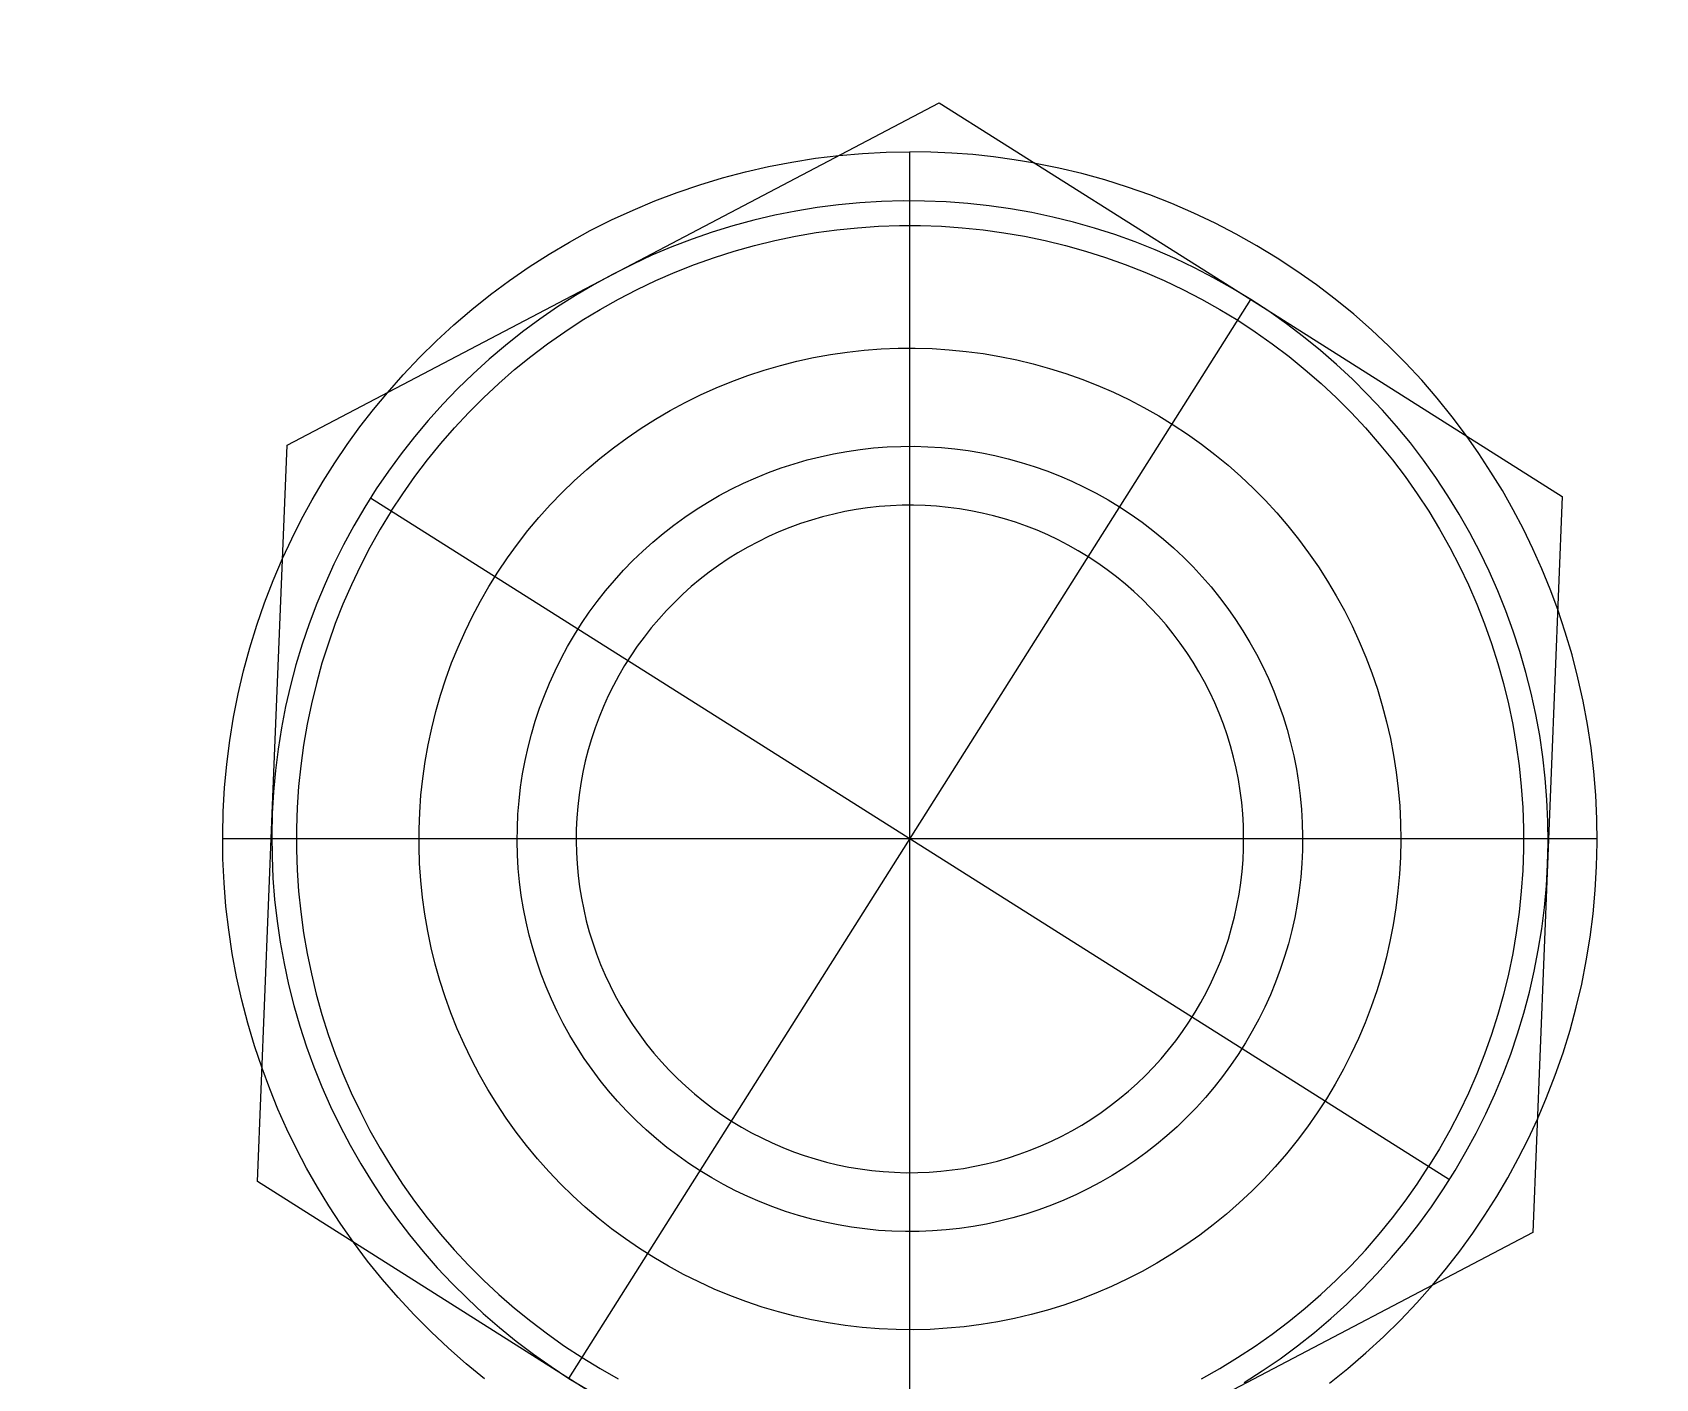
# Model space of a CAD drawing. Header units: millimetres. Extents: x -402 to 3954, y -41 to 3282.
# Drawn here: x -132.31 to -115.77, y 1642.41 to 1656.12 of the extents above; entities that cross this region are included whole.
import ezdxf

# ---------------------------------------------------------------- set-up
doc = ezdxf.new("R2010")
doc.units = ezdxf.units.MM
doc.layers.add('ZANO_R', color=7, linetype='Continuous', lineweight=0)
doc.layers.add('ZANO_W', color=1, linetype='Continuous', lineweight=0)
doc.styles.add('Arial', font='arial.ttf')
doc.styles.get("Standard").update_dxf_attribs({"font": 'ARIALUNI.TTF'})
doc.dimstyles.new('pl i ang', dxfattribs={"dimtxt": 50, "dimasz": 50, "dimexe": 1.25, "dimexo": 0.625, "dimgap": 10, "dimtad": 1, "dimtoh": 1, "dimtxsty": 'Standard', "dimcen": 2.5, "dimclrd": 1, "dimclre": 1, "dimclrt": 1, "dimadec": 0, "dimazin": 0, "dimtfac": 1, "dimtmove": 0, "dimatfit": 3, "dimfxl": 1, "dimarcsym": 1})

# ---------------------------------------------------------------- blocks, each defined once
blk = doc.blocks.new('*D414')
at = {"layer": 'ZANO_W', "color": 1, "lineweight": -2}
for p, q in [((-99.368, 1886.113), (-300.683, 1886.113)), ((-290.683, 1846.113), (-290.683, 1292.92)), ((-143.88, 1252.92), (-300.683, 1252.92))]:
    blk.add_line(p, q, dxfattribs=at)
at = {"layer": 'ZANO_W', "color": 1}
for points in [[(-284.016, 1846.113), (-297.349, 1846.113), (-290.683, 1886.113)], [(-297.349, 1292.92), (-284.016, 1292.92), (-290.683, 1252.92)]]:
    blk.add_solid(points, dxfattribs=at)
at = {"layer": 'ZANO_W', "color": 1, "insert": (-321.119, 1569.517), "char_height": 40, "attachment_point": 5, "rotation": 90, "style": 'Arial'}
blk.add_mtext('633', dxfattribs=at)

msp = doc.modelspace()

# ---------------------------------------------------------------- linework, layer by layer
at = {"layer": 'ZANO_R'}
for p, q in [((-126.391, 1653.66), (-123.069, 1655.405)), ((-123.069, 1655.405), (-119.896, 1653.4)), ((-124.331, 1654.839), (-124.091, 1654.868)), ((-124.091, 1654.868), (-123.851, 1654.889)), ((-123.851, 1654.889), (-123.61, 1654.901)), ((-123.61, 1654.901), (-123.368, 1654.905)), ((-123.155, 1654.902), (-123.368, 1654.905)), ((-123.368, 1640.905), (-123.368, 1654.905)), ((-122.942, 1654.892), (-123.155, 1654.902)), ((-122.729, 1654.876), (-122.942, 1654.892)), ((-122.517, 1654.853), (-122.729, 1654.876)), ((-125.278, 1654.64), (-125.044, 1654.702)), ((-125.044, 1654.702), (-124.808, 1654.756)), ((-124.808, 1654.756), (-124.57, 1654.801)), ((-124.57, 1654.801), (-124.331, 1654.839)), ((-122.305, 1654.824), (-122.517, 1654.853)), ((-122.095, 1654.788), (-122.305, 1654.824)), ((-121.852, 1654.739), (-122.089, 1654.787)), ((-121.617, 1654.683), (-121.852, 1654.739)), ((-125.738, 1654.492), (-125.509, 1654.57)), ((-125.509, 1654.57), (-125.278, 1654.64)), ((-121.384, 1654.618), (-121.617, 1654.683)), ((-121.153, 1654.545), (-121.384, 1654.618)), ((-120.925, 1654.465), (-121.153, 1654.545)), ((-126.188, 1654.312), (-125.965, 1654.406)), ((-125.965, 1654.406), (-125.738, 1654.492)), ((-124.095, 1654.364), (-124.313, 1654.336)), ((-123.877, 1654.385), (-124.095, 1654.364)), ((-123.658, 1654.399), (-123.877, 1654.385)), ((-123.438, 1654.405), (-123.658, 1654.399)), ((-123.219, 1654.403), (-123.438, 1654.405)), ((-122.999, 1654.395), (-123.219, 1654.403)), ((-122.78, 1654.379), (-122.999, 1654.395)), ((-122.562, 1654.355), (-122.78, 1654.379)), ((-120.7, 1654.377), (-120.925, 1654.465)), ((-120.478, 1654.281), (-120.7, 1654.377)), ((-126.624, 1654.102), (-126.408, 1654.211)), ((-126.408, 1654.211), (-126.188, 1654.312)), ((-124.959, 1654.208), (-125.171, 1654.15)), ((-124.745, 1654.258), (-124.959, 1654.208)), ((-124.53, 1654.301), (-124.745, 1654.258)), ((-124.313, 1654.336), (-124.53, 1654.301)), ((-122.345, 1654.324), (-122.562, 1654.355)), ((-122.128, 1654.286), (-122.345, 1654.324)), ((-121.914, 1654.24), (-122.128, 1654.286)), ((-121.701, 1654.188), (-121.914, 1654.24)), ((-120.26, 1654.177), (-120.478, 1654.281)), ((-126.836, 1653.986), (-126.624, 1654.102)), ((-125.381, 1654.086), (-125.588, 1654.014)), ((-125.171, 1654.15), (-125.381, 1654.086)), ((-124.744, 1654.002), (-124.535, 1654.045)), ((-124.535, 1654.045), (-124.325, 1654.082)), ((-124.325, 1654.082), (-124.113, 1654.111)), ((-124.113, 1654.111), (-123.901, 1654.132)), ((-123.901, 1654.132), (-123.688, 1654.147)), ((-123.688, 1654.147), (-123.475, 1654.154)), ((-123.475, 1654.154), (-123.261, 1654.154)), ((-123.261, 1654.154), (-123.048, 1654.147)), ((-123.048, 1654.147), (-122.835, 1654.132)), ((-122.835, 1654.132), (-122.623, 1654.111)), ((-122.623, 1654.111), (-122.411, 1654.081)), ((-122.411, 1654.081), (-122.201, 1654.045)), ((-122.201, 1654.045), (-121.992, 1654.002)), ((-121.489, 1654.128), (-121.701, 1654.188)), ((-121.28, 1654.061), (-121.489, 1654.128)), ((-121.074, 1653.987), (-121.28, 1654.061)), ((-120.045, 1654.066), (-120.26, 1654.177)), ((-119.834, 1653.948), (-120.045, 1654.066)), ((-127.044, 1653.863), (-126.836, 1653.986)), ((-125.793, 1653.936), (-125.996, 1653.851)), ((-125.588, 1654.014), (-125.793, 1653.936)), ((-125.36, 1653.829), (-125.157, 1653.894)), ((-125.157, 1653.894), (-124.951, 1653.952)), ((-124.951, 1653.952), (-124.744, 1654.002)), ((-121.992, 1654.002), (-121.785, 1653.951)), ((-121.785, 1653.951), (-121.579, 1653.894)), ((-121.579, 1653.894), (-121.376, 1653.829)), ((-120.869, 1653.906), (-121.074, 1653.987)), ((-120.668, 1653.818), (-120.869, 1653.906)), ((-119.628, 1653.822), (-119.834, 1653.948)), ((-127.447, 1653.594), (-127.248, 1653.732)), ((-127.248, 1653.732), (-127.044, 1653.863)), ((-126.195, 1653.758), (-126.391, 1653.66)), ((-125.996, 1653.851), (-126.195, 1653.758)), ((-125.76, 1653.68), (-125.561, 1653.758)), ((-125.561, 1653.758), (-125.36, 1653.829)), ((-121.376, 1653.829), (-121.175, 1653.758)), ((-121.175, 1653.758), (-120.976, 1653.679)), ((-120.47, 1653.723), (-120.668, 1653.818)), ((-120.275, 1653.622), (-120.47, 1653.723)), ((-119.426, 1653.689), (-119.628, 1653.822)), ((-129.713, 1651.915), (-126.391, 1653.66)), ((-127.641, 1653.45), (-127.447, 1653.594)), ((-126.584, 1653.554), (-126.773, 1653.442)), ((-126.391, 1653.66), (-126.584, 1653.554)), ((-126.148, 1653.503), (-125.955, 1653.595)), ((-125.955, 1653.595), (-125.76, 1653.68)), ((-120.976, 1653.679), (-120.78, 1653.594)), ((-120.78, 1653.594), (-120.588, 1653.503)), ((-120.084, 1653.514), (-120.275, 1653.622)), ((-119.228, 1653.549), (-119.426, 1653.689)), ((-119.036, 1653.403), (-119.228, 1653.549)), ((-127.83, 1653.299), (-127.641, 1653.45)), ((-126.773, 1653.442), (-126.958, 1653.324)), ((-126.841, 1642.41), (-119.896, 1653.4)), ((-126.524, 1653.3), (-126.338, 1653.405)), ((-126.338, 1653.405), (-126.148, 1653.503)), ((-120.588, 1653.503), (-120.398, 1653.404)), ((-120.398, 1653.404), (-120.212, 1653.3)), ((-119.896, 1653.4), (-120.084, 1653.514)), ((-119.713, 1653.28), (-119.896, 1653.4)), ((-119.896, 1653.4), (-116.724, 1651.395)), ((-118.848, 1653.25), (-119.036, 1653.403)), ((-128.014, 1653.142), (-127.83, 1653.299)), ((-126.958, 1653.324), (-127.139, 1653.2)), ((-126.706, 1653.189), (-126.524, 1653.3)), ((-120.212, 1653.3), (-120.03, 1653.189)), ((-119.533, 1653.153), (-119.713, 1653.28)), ((-118.667, 1653.091), (-118.848, 1653.25)), ((-128.192, 1652.978), (-128.014, 1653.142)), ((-127.315, 1653.07), (-127.488, 1652.933)), ((-127.139, 1653.2), (-127.315, 1653.07)), ((-127.059, 1652.949), (-126.885, 1653.072)), ((-126.885, 1653.072), (-126.706, 1653.189)), ((-120.03, 1653.189), (-119.851, 1653.072)), ((-119.851, 1653.072), (-119.677, 1652.949)), ((-119.358, 1653.021), (-119.533, 1653.153)), ((-118.49, 1652.925), (-118.667, 1653.091)), ((-128.364, 1652.808), (-128.192, 1652.978)), ((-127.488, 1652.933), (-127.655, 1652.791)), ((-127.229, 1652.82), (-127.059, 1652.949)), ((-124.007, 1652.864), (-123.834, 1652.883)), ((-123.834, 1652.883), (-123.661, 1652.897)), ((-123.661, 1652.897), (-123.488, 1652.904)), ((-123.488, 1652.904), (-123.314, 1652.905)), ((-123.314, 1652.905), (-123.141, 1652.9)), ((-123.141, 1652.9), (-122.967, 1652.889)), ((-122.967, 1652.889), (-122.795, 1652.872)), ((-119.677, 1652.949), (-119.507, 1652.82)), ((-119.188, 1652.882), (-119.358, 1653.021)), ((-119.022, 1652.738), (-119.188, 1652.882)), ((-118.32, 1652.754), (-118.49, 1652.925)), ((-128.531, 1652.633), (-128.364, 1652.808)), ((-127.655, 1652.791), (-127.818, 1652.644)), ((-127.395, 1652.686), (-127.229, 1652.82)), ((-124.853, 1652.68), (-124.687, 1652.728)), ((-124.687, 1652.728), (-124.519, 1652.771)), ((-124.519, 1652.771), (-124.349, 1652.808)), ((-124.349, 1652.808), (-124.178, 1652.839)), ((-124.178, 1652.839), (-124.007, 1652.864)), ((-122.795, 1652.872), (-122.623, 1652.849)), ((-122.623, 1652.849), (-122.451, 1652.82)), ((-122.451, 1652.82), (-122.281, 1652.786)), ((-122.281, 1652.786), (-122.113, 1652.745)), ((-122.113, 1652.745), (-121.946, 1652.698)), ((-119.507, 1652.82), (-119.342, 1652.685)), ((-118.861, 1652.589), (-119.022, 1652.738)), ((-118.155, 1652.577), (-118.32, 1652.754)), ((-128.691, 1652.451), (-128.531, 1652.633)), ((-127.818, 1652.644), (-127.975, 1652.491)), ((-127.711, 1652.4), (-127.555, 1652.546)), ((-127.555, 1652.546), (-127.395, 1652.686)), ((-125.342, 1652.499), (-125.181, 1652.565)), ((-125.181, 1652.565), (-125.018, 1652.625)), ((-125.018, 1652.625), (-124.853, 1652.68)), ((-121.946, 1652.698), (-121.78, 1652.646)), ((-121.78, 1652.646), (-121.616, 1652.588)), ((-121.616, 1652.588), (-121.455, 1652.525)), ((-119.342, 1652.685), (-119.181, 1652.545)), ((-118.706, 1652.434), (-118.861, 1652.589)), ((-117.997, 1652.394), (-118.155, 1652.577)), ((-128.833, 1652.28), (-128.691, 1652.451)), ((-127.975, 1652.491), (-128.127, 1652.333)), ((-127.862, 1652.249), (-127.711, 1652.4)), ((-125.656, 1652.351), (-125.5, 1652.428)), ((-125.5, 1652.428), (-125.342, 1652.499)), ((-121.455, 1652.525), (-121.296, 1652.455)), ((-121.296, 1652.455), (-121.139, 1652.381)), ((-121.139, 1652.381), (-120.985, 1652.301)), ((-119.181, 1652.545), (-119.025, 1652.399)), ((-119.025, 1652.399), (-118.874, 1652.248)), ((-118.555, 1652.274), (-118.706, 1652.434)), ((-117.845, 1652.206), (-117.997, 1652.394)), ((-128.97, 1652.103), (-128.833, 1652.28)), ((-128.127, 1652.333), (-128.274, 1652.169)), ((-128.008, 1652.093), (-127.862, 1652.249)), ((-125.959, 1652.182), (-125.809, 1652.269)), ((-125.809, 1652.269), (-125.656, 1652.351)), ((-120.985, 1652.301), (-120.834, 1652.215)), ((-120.834, 1652.215), (-120.686, 1652.125)), ((-118.874, 1652.248), (-118.728, 1652.092)), ((-118.411, 1652.109), (-118.555, 1652.274)), ((-129.101, 1651.923), (-128.97, 1652.103)), ((-128.274, 1652.169), (-128.415, 1652.001)), ((-128.148, 1651.932), (-128.008, 1652.093)), ((-126.249, 1651.992), (-126.106, 1652.09)), ((-126.106, 1652.09), (-125.959, 1652.182)), ((-120.686, 1652.125), (-120.541, 1652.029)), ((-118.728, 1652.092), (-118.588, 1651.931)), ((-118.271, 1651.939), (-118.411, 1652.109)), ((-117.7, 1652.012), (-117.845, 1652.206)), ((-129.863, 1648.165), (-129.713, 1651.915)), ((-129.226, 1651.738), (-129.101, 1651.923)), ((-128.415, 1652.001), (-128.551, 1651.828)), ((-128.283, 1651.767), (-128.148, 1651.932)), ((-126.526, 1651.782), (-126.389, 1651.89)), ((-126.389, 1651.89), (-126.249, 1651.992)), ((-123.875, 1651.873), (-123.738, 1651.888)), ((-123.738, 1651.888), (-123.6, 1651.899)), ((-123.6, 1651.899), (-123.462, 1651.904)), ((-123.462, 1651.904), (-123.324, 1651.905)), ((-123.324, 1651.905), (-123.186, 1651.901)), ((-123.186, 1651.901), (-123.048, 1651.892)), ((-123.048, 1651.892), (-122.911, 1651.879)), ((-120.541, 1652.029), (-120.4, 1651.928)), ((-120.4, 1651.928), (-120.262, 1651.823)), ((-118.588, 1651.931), (-118.453, 1651.766)), ((-118.138, 1651.764), (-118.271, 1651.939)), ((-117.572, 1651.83), (-117.7, 1652.012)), ((-129.345, 1651.55), (-129.226, 1651.738)), ((-128.551, 1651.828), (-128.68, 1651.651)), ((-128.412, 1651.597), (-128.283, 1651.767)), ((-126.658, 1651.67), (-126.526, 1651.782)), ((-124.68, 1651.684), (-124.549, 1651.727)), ((-124.549, 1651.727), (-124.416, 1651.766)), ((-124.416, 1651.766), (-124.282, 1651.799)), ((-124.282, 1651.799), (-124.147, 1651.829)), ((-124.147, 1651.829), (-124.011, 1651.853)), ((-124.011, 1651.853), (-123.875, 1651.873)), ((-122.911, 1651.879), (-122.774, 1651.861)), ((-122.774, 1651.861), (-122.637, 1651.838)), ((-122.637, 1651.838), (-122.502, 1651.81)), ((-122.502, 1651.81), (-122.368, 1651.778)), ((-122.368, 1651.778), (-122.235, 1651.741)), ((-122.235, 1651.741), (-122.103, 1651.7)), ((-120.262, 1651.823), (-120.128, 1651.713)), ((-118.453, 1651.766), (-118.324, 1651.596)), ((-118.011, 1651.586), (-118.138, 1651.764)), ((-117.45, 1651.643), (-117.572, 1651.83)), ((-128.68, 1651.651), (-128.804, 1651.47)), ((-128.535, 1651.422), (-128.412, 1651.597)), ((-126.912, 1651.433), (-126.787, 1651.554)), ((-126.787, 1651.554), (-126.658, 1651.67)), ((-125.064, 1651.528), (-124.938, 1651.585)), ((-124.938, 1651.585), (-124.81, 1651.637)), ((-124.81, 1651.637), (-124.68, 1651.684)), ((-122.103, 1651.7), (-121.973, 1651.654)), ((-121.973, 1651.654), (-121.844, 1651.603)), ((-121.844, 1651.603), (-121.718, 1651.549)), ((-120.128, 1651.713), (-119.998, 1651.598)), ((-119.998, 1651.598), (-119.871, 1651.479)), ((-118.324, 1651.596), (-118.201, 1651.421)), ((-117.89, 1651.402), (-118.011, 1651.586)), ((-117.334, 1651.453), (-117.45, 1651.643)), ((-129.458, 1651.358), (-129.345, 1651.55)), ((-128.804, 1651.47), (-128.921, 1651.284)), ((-128.652, 1651.244), (-128.535, 1651.422)), ((-127.032, 1651.308), (-126.912, 1651.433)), ((-125.429, 1651.334), (-125.31, 1651.403)), ((-125.31, 1651.403), (-125.188, 1651.468)), ((-125.188, 1651.468), (-125.064, 1651.528)), ((-121.718, 1651.549), (-121.593, 1651.489)), ((-121.593, 1651.489), (-121.47, 1651.426)), ((-121.47, 1651.426), (-121.35, 1651.358)), ((-119.871, 1651.479), (-119.75, 1651.355)), ((-118.201, 1651.421), (-118.084, 1651.243)), ((-117.775, 1651.215), (-117.89, 1651.402)), ((-117.224, 1651.259), (-117.334, 1651.453)), ((-116.724, 1651.395), (-116.874, 1647.646)), ((-129.565, 1651.162), (-129.458, 1651.358)), ((-128.921, 1651.284), (-129.032, 1651.095)), ((-117.874, 1644.433), (-128.863, 1651.377)), ((-128.652, 1651.244), (-128.763, 1651.061)), ((-127.148, 1651.179), (-127.032, 1651.308)), ((-125.661, 1651.183), (-125.546, 1651.26)), ((-125.546, 1651.26), (-125.429, 1651.334)), ((-124.031, 1651.24), (-124.145, 1651.215)), ((-123.915, 1651.261), (-124.031, 1651.24)), ((-123.799, 1651.278), (-123.915, 1651.261)), ((-123.682, 1651.291), (-123.799, 1651.278)), ((-123.565, 1651.3), (-123.682, 1651.291)), ((-123.448, 1651.304), (-123.565, 1651.3)), ((-123.331, 1651.305), (-123.448, 1651.304)), ((-123.213, 1651.302), (-123.331, 1651.305)), ((-123.096, 1651.294), (-123.213, 1651.302)), ((-122.979, 1651.283), (-123.096, 1651.294)), ((-122.863, 1651.267), (-122.979, 1651.283)), ((-122.747, 1651.248), (-122.863, 1651.267)), ((-122.632, 1651.225), (-122.747, 1651.248)), ((-122.518, 1651.197), (-122.632, 1651.225)), ((-121.35, 1651.358), (-121.232, 1651.287)), ((-121.232, 1651.287), (-121.116, 1651.211)), ((-119.75, 1651.355), (-119.632, 1651.228)), ((-119.632, 1651.228), (-119.519, 1651.096)), ((-118.084, 1651.243), (-117.973, 1651.06)), ((-117.12, 1651.061), (-117.224, 1651.259)), ((-129.665, 1650.963), (-129.565, 1651.162)), ((-129.032, 1651.095), (-129.137, 1650.901)), ((-128.763, 1651.061), (-128.868, 1650.875)), ((-127.259, 1651.046), (-127.148, 1651.179)), ((-125.881, 1651.017), (-125.773, 1651.102)), ((-125.773, 1651.102), (-125.661, 1651.183)), ((-124.593, 1651.077), (-124.702, 1651.033)), ((-124.483, 1651.117), (-124.593, 1651.077)), ((-124.372, 1651.154), (-124.483, 1651.117)), ((-124.259, 1651.187), (-124.372, 1651.154)), ((-124.145, 1651.215), (-124.259, 1651.187)), ((-122.405, 1651.166), (-122.518, 1651.197)), ((-122.293, 1651.131), (-122.405, 1651.166)), ((-122.182, 1651.092), (-122.293, 1651.131)), ((-122.073, 1651.049), (-122.182, 1651.092)), ((-121.116, 1651.211), (-121.004, 1651.131)), ((-121.004, 1651.131), (-120.894, 1651.048)), ((-119.519, 1651.096), (-119.41, 1650.96)), ((-117.973, 1651.06), (-117.869, 1650.874)), ((-117.666, 1651.025), (-117.775, 1651.215)), ((-117.023, 1650.861), (-117.12, 1651.061)), ((-129.76, 1650.761), (-129.665, 1650.963)), ((-129.137, 1650.901), (-129.235, 1650.705)), ((-127.468, 1650.768), (-127.366, 1650.909)), ((-127.366, 1650.909), (-127.259, 1651.046)), ((-126.09, 1650.836), (-125.987, 1650.929)), ((-125.987, 1650.929), (-125.881, 1651.017)), ((-124.915, 1650.933), (-125.018, 1650.878)), ((-124.809, 1650.985), (-124.915, 1650.933)), ((-124.702, 1651.033), (-124.809, 1650.985)), ((-121.965, 1651.002), (-122.073, 1651.049)), ((-121.859, 1650.952), (-121.965, 1651.002)), ((-121.755, 1650.898), (-121.859, 1650.952)), ((-121.653, 1650.84), (-121.755, 1650.898)), ((-120.894, 1651.048), (-120.787, 1650.96)), ((-120.787, 1650.96), (-120.683, 1650.869)), ((-119.41, 1650.96), (-119.307, 1650.821)), ((-117.564, 1650.83), (-117.666, 1651.025)), ((-129.854, 1650.538), (-129.76, 1650.761)), ((-128.868, 1650.875), (-128.966, 1650.686)), ((-127.565, 1650.624), (-127.468, 1650.768)), ((-126.286, 1650.642), (-126.19, 1650.741)), ((-126.19, 1650.741), (-126.09, 1650.836)), ((-125.22, 1650.757), (-125.317, 1650.692)), ((-125.12, 1650.819), (-125.22, 1650.757)), ((-125.018, 1650.878), (-125.12, 1650.819)), ((-121.552, 1650.779), (-121.653, 1650.84)), ((-121.454, 1650.715), (-121.552, 1650.779)), ((-120.683, 1650.869), (-120.582, 1650.775)), ((-120.582, 1650.775), (-120.485, 1650.677)), ((-119.307, 1650.821), (-119.208, 1650.678)), ((-117.869, 1650.874), (-117.771, 1650.685)), ((-117.468, 1650.633), (-117.564, 1650.83)), ((-116.932, 1650.657), (-117.023, 1650.861)), ((-129.235, 1650.705), (-129.326, 1650.505)), ((-128.966, 1650.686), (-129.057, 1650.493)), ((-127.656, 1650.477), (-127.565, 1650.624)), ((-126.379, 1650.539), (-126.286, 1650.642)), ((-125.412, 1650.623), (-125.505, 1650.55)), ((-125.317, 1650.692), (-125.412, 1650.623)), ((-121.358, 1650.647), (-121.454, 1650.715)), ((-121.265, 1650.576), (-121.358, 1650.647)), ((-121.174, 1650.502), (-121.265, 1650.576)), ((-120.485, 1650.677), (-120.391, 1650.576)), ((-120.391, 1650.576), (-120.3, 1650.472)), ((-119.208, 1650.678), (-119.114, 1650.532)), ((-117.771, 1650.685), (-117.679, 1650.492)), ((-117.38, 1650.432), (-117.468, 1650.633)), ((-116.848, 1650.451), (-116.932, 1650.657)), ((-129.942, 1650.312), (-129.854, 1650.538)), ((-129.326, 1650.505), (-129.41, 1650.303)), ((-129.057, 1650.493), (-129.143, 1650.298)), ((-127.743, 1650.327), (-127.656, 1650.477)), ((-126.553, 1650.325), (-126.468, 1650.434)), ((-126.468, 1650.434), (-126.379, 1650.539)), ((-125.682, 1650.397), (-125.767, 1650.315)), ((-125.595, 1650.475), (-125.682, 1650.397)), ((-125.505, 1650.55), (-125.595, 1650.475)), ((-121.086, 1650.425), (-121.174, 1650.502)), ((-121, 1650.345), (-121.086, 1650.425)), ((-120.3, 1650.472), (-120.214, 1650.364)), ((-119.114, 1650.532), (-119.026, 1650.383)), ((-117.679, 1650.492), (-117.594, 1650.296)), ((-117.298, 1650.228), (-117.38, 1650.432)), ((-116.77, 1650.242), (-116.848, 1650.451)), ((-130.021, 1650.084), (-129.942, 1650.312)), ((-129.41, 1650.303), (-129.488, 1650.097)), ((-129.143, 1650.298), (-129.221, 1650.099)), ((-127.824, 1650.173), (-127.743, 1650.327)), ((-126.635, 1650.214), (-126.553, 1650.325)), ((-125.848, 1650.231), (-125.927, 1650.144)), ((-125.767, 1650.315), (-125.848, 1650.231)), ((-120.917, 1650.261), (-121, 1650.345)), ((-120.837, 1650.175), (-120.917, 1650.261)), ((-120.214, 1650.364), (-120.131, 1650.254)), ((-120.131, 1650.254), (-120.051, 1650.141)), ((-119.026, 1650.383), (-118.942, 1650.231)), ((-118.942, 1650.231), (-118.864, 1650.076)), ((-117.594, 1650.296), (-117.516, 1650.098)), ((-116.693, 1650.012), (-116.77, 1650.242)), ((-130.092, 1649.853), (-130.021, 1650.084)), ((-129.488, 1650.097), (-129.558, 1649.889)), ((-129.221, 1650.099), (-129.292, 1649.898)), ((-127.9, 1650.017), (-127.824, 1650.173)), ((-126.786, 1649.983), (-126.713, 1650.1)), ((-126.713, 1650.1), (-126.635, 1650.214)), ((-125.927, 1650.144), (-126.003, 1650.055)), ((-120.76, 1650.087), (-120.837, 1650.175)), ((-120.687, 1649.995), (-120.76, 1650.087)), ((-120.051, 1650.141), (-119.976, 1650.025)), ((-118.864, 1650.076), (-118.792, 1649.918)), ((-117.516, 1650.098), (-117.444, 1649.897)), ((-117.223, 1650.022), (-117.298, 1650.228)), ((-127.971, 1649.859), (-127.9, 1650.017)), ((-126.856, 1649.864), (-126.786, 1649.983)), ((-126.075, 1649.962), (-126.145, 1649.868)), ((-126.003, 1650.055), (-126.075, 1649.962)), ((-120.616, 1649.901), (-120.687, 1649.995)), ((-120.549, 1649.805), (-120.616, 1649.901)), ((-119.976, 1650.025), (-119.905, 1649.906)), ((-119.905, 1649.906), (-119.838, 1649.786)), ((-118.792, 1649.918), (-118.725, 1649.758)), ((-117.155, 1649.813), (-117.223, 1650.022)), ((-116.624, 1649.78), (-116.693, 1650.012)), ((-130.155, 1649.619), (-130.092, 1649.853)), ((-129.558, 1649.889), (-129.622, 1649.679)), ((-129.292, 1649.898), (-129.357, 1649.695)), ((-128.036, 1649.698), (-127.971, 1649.859)), ((-126.983, 1649.619), (-126.922, 1649.742)), ((-126.922, 1649.742), (-126.856, 1649.864)), ((-126.211, 1649.771), (-126.274, 1649.672)), ((-126.145, 1649.868), (-126.211, 1649.771)), ((-120.485, 1649.707), (-120.549, 1649.805)), ((-119.838, 1649.786), (-119.775, 1649.663)), ((-118.725, 1649.758), (-118.663, 1649.596)), ((-117.444, 1649.897), (-117.38, 1649.693)), ((-117.094, 1649.602), (-117.155, 1649.813)), ((-116.564, 1649.546), (-116.624, 1649.78)), ((-130.211, 1649.383), (-130.155, 1649.619)), ((-129.622, 1649.679), (-129.678, 1649.467)), ((-129.357, 1649.695), (-129.414, 1649.489)), ((-128.095, 1649.535), (-128.036, 1649.698)), ((-127.04, 1649.493), (-126.983, 1649.619)), ((-126.333, 1649.57), (-126.389, 1649.467)), ((-126.274, 1649.672), (-126.333, 1649.57)), ((-120.425, 1649.606), (-120.485, 1649.707)), ((-120.368, 1649.504), (-120.425, 1649.606)), ((-119.775, 1649.663), (-119.717, 1649.538)), ((-118.663, 1649.596), (-118.607, 1649.432)), ((-117.38, 1649.693), (-117.322, 1649.488)), ((-117.04, 1649.389), (-117.094, 1649.602)), ((-129.678, 1649.467), (-129.727, 1649.253)), ((-129.414, 1649.489), (-129.465, 1649.282)), ((-128.149, 1649.37), (-128.095, 1649.535)), ((-127.092, 1649.365), (-127.04, 1649.493)), ((-126.389, 1649.467), (-126.441, 1649.362)), ((-120.314, 1649.399), (-120.368, 1649.504)), ((-119.717, 1649.538), (-119.663, 1649.411)), ((-119.663, 1649.411), (-119.613, 1649.282)), ((-118.607, 1649.432), (-118.557, 1649.265)), ((-117.322, 1649.488), (-117.272, 1649.281)), ((-116.511, 1649.31), (-116.564, 1649.546)), ((-130.258, 1649.146), (-130.211, 1649.383)), ((-129.727, 1649.253), (-129.769, 1649.037)), ((-129.465, 1649.282), (-129.508, 1649.073)), ((-128.197, 1649.203), (-128.149, 1649.37)), ((-127.141, 1649.236), (-127.092, 1649.365)), ((-126.489, 1649.255), (-126.534, 1649.146)), ((-126.441, 1649.362), (-126.489, 1649.255)), ((-120.264, 1649.293), (-120.314, 1649.399)), ((-120.218, 1649.185), (-120.264, 1649.293)), ((-119.613, 1649.282), (-119.568, 1649.151)), ((-118.557, 1649.265), (-118.513, 1649.098)), ((-117.272, 1649.281), (-117.228, 1649.072)), ((-116.994, 1649.174), (-117.04, 1649.389)), ((-116.466, 1649.072), (-116.511, 1649.31)), ((-130.296, 1648.907), (-130.258, 1649.146)), ((-128.239, 1649.035), (-128.197, 1649.203)), ((-127.223, 1648.972), (-127.184, 1649.105)), ((-127.184, 1649.105), (-127.141, 1649.236)), ((-126.534, 1649.146), (-126.575, 1649.036)), ((-120.176, 1649.075), (-120.218, 1649.185)), ((-120.138, 1648.964), (-120.176, 1649.075)), ((-119.568, 1649.151), (-119.527, 1649.019)), ((-118.513, 1649.098), (-118.474, 1648.928)), ((-116.954, 1648.958), (-116.994, 1649.174)), ((-129.769, 1649.037), (-129.804, 1648.82)), ((-129.508, 1649.073), (-129.545, 1648.862)), ((-128.276, 1648.865), (-128.239, 1649.035)), ((-127.258, 1648.839), (-127.223, 1648.972)), ((-126.612, 1648.925), (-126.645, 1648.812)), ((-126.575, 1649.036), (-126.612, 1648.925)), ((-120.103, 1648.852), (-120.138, 1648.964)), ((-119.527, 1649.019), (-119.491, 1648.886)), ((-118.474, 1648.928), (-118.442, 1648.758)), ((-117.228, 1649.072), (-117.192, 1648.861)), ((-116.922, 1648.741), (-116.954, 1648.958)), ((-116.43, 1648.833), (-116.466, 1649.072)), ((-130.327, 1648.667), (-130.296, 1648.907)), ((-129.804, 1648.82), (-129.831, 1648.603)), ((-129.545, 1648.862), (-129.574, 1648.651)), ((-128.306, 1648.694), (-128.276, 1648.865)), ((-127.288, 1648.704), (-127.258, 1648.839)), ((-126.645, 1648.812), (-126.675, 1648.699)), ((-120.072, 1648.739), (-120.103, 1648.852)), ((-119.491, 1648.886), (-119.459, 1648.752)), ((-119.459, 1648.752), (-119.432, 1648.616)), ((-118.442, 1648.758), (-118.415, 1648.586)), ((-117.192, 1648.861), (-117.163, 1648.65)), ((-116.402, 1648.592), (-116.43, 1648.833)), ((-130.349, 1648.426), (-130.327, 1648.667)), ((-129.831, 1648.603), (-129.851, 1648.384)), ((-129.574, 1648.651), (-129.596, 1648.439)), ((-128.33, 1648.522), (-128.306, 1648.694)), ((-127.313, 1648.568), (-127.288, 1648.704)), ((-126.7, 1648.584), (-126.721, 1648.469)), ((-126.675, 1648.699), (-126.7, 1648.584)), ((-120.045, 1648.625), (-120.072, 1648.739)), ((-120.023, 1648.51), (-120.045, 1648.625)), ((-119.432, 1648.616), (-119.41, 1648.48)), ((-118.415, 1648.586), (-118.394, 1648.414)), ((-117.163, 1648.65), (-117.141, 1648.438)), ((-116.898, 1648.523), (-116.922, 1648.741)), ((-116.383, 1648.351), (-116.402, 1648.592)), ((-130.363, 1648.185), (-130.349, 1648.426)), ((-129.596, 1648.439), (-129.61, 1648.226)), ((-128.349, 1648.35), (-128.33, 1648.522)), ((-127.349, 1648.294), (-127.334, 1648.432)), ((-127.334, 1648.432), (-127.313, 1648.568)), ((-126.721, 1648.469), (-126.739, 1648.353)), ((-120.004, 1648.394), (-120.023, 1648.51)), ((-119.41, 1648.48), (-119.393, 1648.343)), ((-118.394, 1648.414), (-118.38, 1648.241)), ((-117.141, 1648.438), (-117.127, 1648.225)), ((-116.881, 1648.304), (-116.898, 1648.523)), ((-129.851, 1648.384), (-129.863, 1648.165)), ((-128.361, 1648.176), (-128.349, 1648.35)), ((-127.361, 1648.157), (-127.349, 1648.294)), ((-126.739, 1648.353), (-126.752, 1648.236)), ((-119.989, 1648.277), (-120.004, 1648.394)), ((-119.978, 1648.16), (-119.989, 1648.277)), ((-119.393, 1648.343), (-119.38, 1648.205)), ((-116.871, 1648.085), (-116.881, 1648.304)), ((-116.371, 1648.11), (-116.383, 1648.351)), ((-130.368, 1647.943), (-130.363, 1648.185)), ((-130.013, 1644.415), (-129.863, 1648.165)), ((-129.863, 1648.165), (-129.868, 1647.945)), ((-129.61, 1648.226), (-129.618, 1648.013)), ((-128.368, 1648.003), (-128.361, 1648.176)), ((-127.367, 1648.019), (-127.361, 1648.157)), ((-126.762, 1648.119), (-126.767, 1648.002)), ((-126.752, 1648.236), (-126.762, 1648.119)), ((-119.971, 1648.043), (-119.978, 1648.16)), ((-119.38, 1648.205), (-119.372, 1648.068)), ((-118.38, 1648.241), (-118.371, 1648.068)), ((-117.127, 1648.225), (-117.119, 1648.011)), ((-116.869, 1647.865), (-116.871, 1648.085)), ((-116.369, 1647.868), (-116.371, 1648.11)), ((-130.366, 1647.701), (-130.368, 1647.943)), ((-129.868, 1647.945), (-129.866, 1647.726)), ((-129.618, 1648.013), (-129.618, 1647.799)), ((-128.368, 1647.829), (-128.368, 1648.003)), ((-127.368, 1647.881), (-127.367, 1648.019)), ((-126.767, 1648.002), (-126.768, 1647.884)), ((-119.969, 1647.926), (-119.971, 1648.043)), ((-119.97, 1647.809), (-119.969, 1647.926)), ((-119.372, 1648.068), (-119.369, 1647.93)), ((-119.369, 1647.93), (-119.37, 1647.792)), ((-118.371, 1648.068), (-118.368, 1647.894)), ((-117.119, 1648.011), (-117.119, 1647.798)), ((-129.874, 1647.905), (-130.368, 1647.905)), ((-116.863, 1647.905), (-129.874, 1647.905)), ((-129.618, 1647.799), (-129.61, 1647.586)), ((-128.362, 1647.656), (-128.368, 1647.829)), ((-127.365, 1647.743), (-127.368, 1647.881)), ((-126.768, 1647.884), (-126.766, 1647.767)), ((-126.766, 1647.767), (-126.759, 1647.65)), ((-119.975, 1647.691), (-119.97, 1647.809)), ((-119.37, 1647.792), (-119.376, 1647.654)), ((-118.368, 1647.894), (-118.372, 1647.721)), ((-117.119, 1647.798), (-117.127, 1647.585)), ((-116.874, 1647.646), (-116.869, 1647.865)), ((-116.368, 1647.905), (-116.863, 1647.905)), ((-116.374, 1647.626), (-116.369, 1647.868)), ((-130.354, 1647.459), (-130.366, 1647.701)), ((-129.866, 1647.726), (-129.856, 1647.506)), ((-129.61, 1647.586), (-129.596, 1647.373)), ((-128.351, 1647.483), (-128.362, 1647.656)), ((-127.357, 1647.605), (-127.365, 1647.743)), ((-127.344, 1647.467), (-127.357, 1647.605)), ((-126.759, 1647.65), (-126.748, 1647.533)), ((-119.985, 1647.574), (-119.975, 1647.691)), ((-119.376, 1647.654), (-119.387, 1647.516)), ((-118.372, 1647.721), (-118.381, 1647.547)), ((-116.874, 1647.646), (-117.023, 1643.896)), ((-116.886, 1647.426), (-116.874, 1647.646)), ((-116.388, 1647.384), (-116.374, 1647.626)), ((-130.335, 1647.218), (-130.354, 1647.459)), ((-129.856, 1647.506), (-129.839, 1647.287)), ((-128.333, 1647.31), (-128.351, 1647.483)), ((-127.327, 1647.33), (-127.344, 1647.467)), ((-126.748, 1647.533), (-126.733, 1647.417)), ((-120.016, 1647.342), (-119.998, 1647.458)), ((-119.998, 1647.458), (-119.985, 1647.574)), ((-119.387, 1647.516), (-119.403, 1647.379)), ((-118.381, 1647.547), (-118.397, 1647.375)), ((-117.127, 1647.585), (-117.141, 1647.372)), ((-116.906, 1647.208), (-116.886, 1647.426)), ((-129.839, 1647.287), (-129.815, 1647.069)), ((-129.596, 1647.373), (-129.574, 1647.161)), ((-128.309, 1647.138), (-128.333, 1647.31)), ((-127.305, 1647.194), (-127.327, 1647.33)), ((-126.733, 1647.417), (-126.714, 1647.301)), ((-126.714, 1647.301), (-126.691, 1647.186)), ((-120.037, 1647.226), (-120.016, 1647.342)), ((-119.403, 1647.379), (-119.424, 1647.242)), ((-118.397, 1647.375), (-118.418, 1647.202)), ((-117.141, 1647.372), (-117.163, 1647.159)), ((-116.41, 1647.143), (-116.388, 1647.384)), ((-130.307, 1646.978), (-130.335, 1647.218)), ((-129.574, 1647.161), (-129.545, 1646.949)), ((-128.28, 1646.967), (-128.309, 1647.138)), ((-127.278, 1647.059), (-127.305, 1647.194)), ((-126.691, 1647.186), (-126.665, 1647.071)), ((-120.092, 1646.998), (-120.062, 1647.112)), ((-120.062, 1647.112), (-120.037, 1647.226)), ((-119.449, 1647.106), (-119.479, 1646.972)), ((-119.424, 1647.242), (-119.449, 1647.106)), ((-118.418, 1647.202), (-118.446, 1647.031)), ((-117.163, 1647.159), (-117.192, 1646.948)), ((-116.933, 1646.99), (-116.906, 1647.208)), ((-116.441, 1646.903), (-116.41, 1647.143)), ((-130.271, 1646.738), (-130.307, 1646.978)), ((-129.815, 1647.069), (-129.783, 1646.852)), ((-129.545, 1646.949), (-129.509, 1646.739)), ((-128.244, 1646.797), (-128.28, 1646.967)), ((-127.246, 1646.924), (-127.278, 1647.059)), ((-126.665, 1647.071), (-126.634, 1646.958)), ((-126.634, 1646.958), (-126.599, 1646.846)), ((-120.125, 1646.885), (-120.092, 1646.998)), ((-119.479, 1646.972), (-119.513, 1646.838)), ((-118.446, 1647.031), (-118.479, 1646.861)), ((-117.192, 1646.948), (-117.229, 1646.738)), ((-116.968, 1646.773), (-116.933, 1646.99)), ((-129.783, 1646.852), (-129.743, 1646.636)), ((-128.203, 1646.629), (-128.244, 1646.797)), ((-127.21, 1646.791), (-127.246, 1646.924)), ((-127.169, 1646.659), (-127.21, 1646.791)), ((-126.599, 1646.846), (-126.561, 1646.735)), ((-120.203, 1646.664), (-120.162, 1646.774)), ((-120.162, 1646.774), (-120.125, 1646.885)), ((-119.513, 1646.838), (-119.553, 1646.706)), ((-118.479, 1646.861), (-118.518, 1646.692)), ((-117.01, 1646.558), (-116.968, 1646.773)), ((-116.479, 1646.664), (-116.441, 1646.903)), ((-130.226, 1646.501), (-130.271, 1646.738)), ((-129.743, 1646.636), (-129.697, 1646.421)), ((-129.509, 1646.739), (-129.465, 1646.53)), ((-128.156, 1646.462), (-128.203, 1646.629)), ((-127.124, 1646.529), (-127.169, 1646.659)), ((-126.561, 1646.735), (-126.519, 1646.626)), ((-126.519, 1646.626), (-126.472, 1646.518)), ((-120.248, 1646.556), (-120.203, 1646.664)), ((-119.553, 1646.706), (-119.596, 1646.575)), ((-118.518, 1646.692), (-118.563, 1646.524)), ((-117.229, 1646.738), (-117.272, 1646.529)), ((-116.526, 1646.427), (-116.479, 1646.664)), ((-130.173, 1646.264), (-130.226, 1646.501)), ((-129.465, 1646.53), (-129.415, 1646.323)), ((-128.103, 1646.296), (-128.156, 1646.462)), ((-127.074, 1646.4), (-127.124, 1646.529)), ((-126.472, 1646.518), (-126.423, 1646.411)), ((-120.348, 1646.344), (-120.296, 1646.449)), ((-120.296, 1646.449), (-120.248, 1646.556)), ((-119.644, 1646.445), (-119.697, 1646.317)), ((-119.596, 1646.575), (-119.644, 1646.445)), ((-118.563, 1646.524), (-118.614, 1646.358)), ((-117.272, 1646.529), (-117.322, 1646.321)), ((-117.059, 1646.344), (-117.01, 1646.558)), ((-130.113, 1646.03), (-130.173, 1646.264)), ((-129.697, 1646.421), (-129.643, 1646.209)), ((-129.415, 1646.323), (-129.357, 1646.117)), ((-128.044, 1646.133), (-128.103, 1646.296)), ((-127.02, 1646.273), (-127.074, 1646.4)), ((-126.962, 1646.148), (-127.02, 1646.273)), ((-126.423, 1646.411), (-126.369, 1646.307)), ((-126.369, 1646.307), (-126.312, 1646.204)), ((-120.404, 1646.24), (-120.348, 1646.344)), ((-119.697, 1646.317), (-119.754, 1646.192)), ((-118.614, 1646.358), (-118.67, 1646.194)), ((-117.322, 1646.321), (-117.38, 1646.116)), ((-117.115, 1646.131), (-117.059, 1646.344)), ((-116.582, 1646.191), (-116.526, 1646.427)), ((-129.643, 1646.209), (-129.582, 1645.998)), ((-129.357, 1646.117), (-129.293, 1645.914)), ((-127.98, 1645.972), (-128.044, 1646.133)), ((-126.899, 1646.025), (-126.962, 1646.148)), ((-126.312, 1646.204), (-126.252, 1646.104)), ((-126.252, 1646.104), (-126.188, 1646.005)), ((-120.526, 1646.04), (-120.463, 1646.139)), ((-120.463, 1646.139), (-120.404, 1646.24)), ((-119.754, 1646.192), (-119.815, 1646.068)), ((-118.67, 1646.194), (-118.733, 1646.032)), ((-117.38, 1646.116), (-117.445, 1645.912)), ((-117.179, 1645.921), (-117.115, 1646.131)), ((-116.645, 1645.958), (-116.582, 1646.191)), ((-130.044, 1645.798), (-130.113, 1646.03)), ((-129.582, 1645.998), (-129.514, 1645.789)), ((-127.91, 1645.813), (-127.98, 1645.972)), ((-126.832, 1645.904), (-126.899, 1646.025)), ((-126.188, 1646.005), (-126.121, 1645.909)), ((-120.661, 1645.848), (-120.592, 1645.943)), ((-120.592, 1645.943), (-120.526, 1646.04)), ((-119.881, 1645.946), (-119.951, 1645.827)), ((-119.815, 1646.068), (-119.881, 1645.946)), ((-118.733, 1646.032), (-118.801, 1645.872)), ((-116.716, 1645.727), (-116.645, 1645.958)), ((-129.967, 1645.569), (-130.044, 1645.798)), ((-129.514, 1645.789), (-129.439, 1645.582)), ((-129.293, 1645.914), (-129.221, 1645.713)), ((-127.834, 1645.657), (-127.91, 1645.813)), ((-126.761, 1645.786), (-126.832, 1645.904)), ((-126.686, 1645.67), (-126.761, 1645.786)), ((-126.121, 1645.909), (-126.05, 1645.815)), ((-126.05, 1645.815), (-125.976, 1645.724)), ((-120.734, 1645.756), (-120.661, 1645.848)), ((-119.951, 1645.827), (-120.024, 1645.71)), ((-118.801, 1645.872), (-118.874, 1645.715)), ((-117.445, 1645.912), (-117.516, 1645.711)), ((-117.249, 1645.713), (-117.179, 1645.921)), ((-129.221, 1645.713), (-129.143, 1645.514)), ((-127.754, 1645.503), (-127.834, 1645.657)), ((-126.606, 1645.557), (-126.686, 1645.67)), ((-125.976, 1645.724), (-125.9, 1645.635)), ((-125.9, 1645.635), (-125.82, 1645.549)), ((-120.889, 1645.579), (-120.81, 1645.666)), ((-120.81, 1645.666), (-120.734, 1645.756)), ((-120.024, 1645.71), (-120.102, 1645.596)), ((-118.874, 1645.715), (-118.953, 1645.56)), ((-117.516, 1645.711), (-117.594, 1645.513)), ((-117.327, 1645.508), (-117.249, 1645.713)), ((-116.795, 1645.498), (-116.716, 1645.727)), ((-129.889, 1645.36), (-129.967, 1645.569)), ((-129.439, 1645.582), (-129.357, 1645.379)), ((-129.143, 1645.514), (-129.058, 1645.318)), ((-127.668, 1645.352), (-127.754, 1645.503)), ((-126.523, 1645.446), (-126.606, 1645.557)), ((-126.437, 1645.339), (-126.523, 1645.446)), ((-125.82, 1645.549), (-125.737, 1645.466)), ((-125.737, 1645.466), (-125.651, 1645.386)), ((-121.055, 1645.414), (-120.97, 1645.495)), ((-120.97, 1645.495), (-120.889, 1645.579)), ((-120.184, 1645.485), (-120.269, 1645.376)), ((-120.102, 1645.596), (-120.184, 1645.485)), ((-118.953, 1645.56), (-119.037, 1645.408)), ((-117.594, 1645.513), (-117.68, 1645.317)), ((-117.411, 1645.305), (-117.327, 1645.508)), ((-116.883, 1645.272), (-116.795, 1645.498)), ((-129.805, 1645.153), (-129.889, 1645.36)), ((-129.357, 1645.379), (-129.269, 1645.178)), ((-129.058, 1645.318), (-128.966, 1645.126)), ((-127.576, 1645.205), (-127.668, 1645.352)), ((-126.346, 1645.235), (-126.437, 1645.339)), ((-125.651, 1645.386), (-125.563, 1645.308)), ((-125.563, 1645.308), (-125.472, 1645.234)), ((-121.232, 1645.26), (-121.142, 1645.335)), ((-121.142, 1645.335), (-121.055, 1645.414)), ((-120.269, 1645.376), (-120.358, 1645.271)), ((-119.037, 1645.408), (-119.126, 1645.259)), ((-117.68, 1645.317), (-117.771, 1645.124)), ((-117.502, 1645.105), (-117.411, 1645.305)), ((-116.977, 1645.05), (-116.883, 1645.272)), ((-129.714, 1644.95), (-129.805, 1645.153)), ((-129.269, 1645.178), (-129.173, 1644.98)), ((-128.966, 1645.126), (-128.868, 1644.936)), ((-127.48, 1645.06), (-127.576, 1645.205)), ((-126.252, 1645.133), (-126.346, 1645.235)), ((-126.155, 1645.035), (-126.252, 1645.133)), ((-125.472, 1645.234), (-125.379, 1645.163)), ((-125.379, 1645.163), (-125.283, 1645.095)), ((-121.517, 1645.053), (-121.42, 1645.119)), ((-121.42, 1645.119), (-121.325, 1645.188)), ((-121.325, 1645.188), (-121.232, 1645.26)), ((-120.451, 1645.169), (-120.547, 1645.07)), ((-120.358, 1645.271), (-120.451, 1645.169)), ((-119.22, 1645.114), (-119.32, 1644.971)), ((-119.126, 1645.259), (-119.22, 1645.114)), ((-117.771, 1645.124), (-117.869, 1644.935)), ((-129.617, 1644.749), (-129.714, 1644.95)), ((-129.173, 1644.98), (-129.071, 1644.786)), ((-127.379, 1644.919), (-127.48, 1645.06)), ((-126.054, 1644.941), (-126.155, 1645.035)), ((-125.95, 1644.85), (-126.054, 1644.941)), ((-125.283, 1645.095), (-125.185, 1645.031)), ((-125.185, 1645.031), (-125.084, 1644.97)), ((-125.084, 1644.97), (-124.982, 1644.912)), ((-121.719, 1644.932), (-121.617, 1644.991)), ((-121.617, 1644.991), (-121.517, 1645.053)), ((-120.647, 1644.974), (-120.75, 1644.882)), ((-120.547, 1645.07), (-120.647, 1644.974)), ((-119.32, 1644.971), (-119.424, 1644.833)), ((-117.6, 1644.909), (-117.502, 1645.105)), ((-117.072, 1644.848), (-116.977, 1645.05)), ((-129.071, 1644.786), (-128.962, 1644.595)), ((-128.868, 1644.936), (-128.764, 1644.75)), ((-127.273, 1644.782), (-127.379, 1644.919)), ((-127.162, 1644.648), (-127.273, 1644.782)), ((-125.843, 1644.763), (-125.95, 1644.85)), ((-124.982, 1644.912), (-124.878, 1644.859)), ((-124.878, 1644.859), (-124.772, 1644.808)), ((-124.772, 1644.808), (-124.664, 1644.762)), ((-122.143, 1644.734), (-122.035, 1644.778)), ((-122.035, 1644.778), (-121.928, 1644.826)), ((-121.928, 1644.826), (-121.822, 1644.877)), ((-121.822, 1644.877), (-121.719, 1644.932)), ((-120.856, 1644.793), (-120.964, 1644.708)), ((-120.75, 1644.882), (-120.856, 1644.793)), ((-119.424, 1644.833), (-119.533, 1644.698)), ((-117.869, 1644.935), (-117.974, 1644.749)), ((-117.705, 1644.716), (-117.6, 1644.909)), ((-117.172, 1644.649), (-117.072, 1644.848)), ((-129.513, 1644.552), (-129.617, 1644.749)), ((-128.764, 1644.75), (-128.653, 1644.568)), ((-127.047, 1644.518), (-127.162, 1644.648)), ((-125.733, 1644.679), (-125.843, 1644.763)), ((-125.621, 1644.599), (-125.733, 1644.679)), ((-124.664, 1644.762), (-124.555, 1644.719)), ((-124.555, 1644.719), (-124.444, 1644.68)), ((-124.444, 1644.68), (-124.332, 1644.645)), ((-124.332, 1644.645), (-124.219, 1644.613)), ((-124.219, 1644.613), (-124.105, 1644.586)), ((-122.592, 1644.595), (-122.478, 1644.624)), ((-122.478, 1644.624), (-122.365, 1644.657)), ((-122.365, 1644.657), (-122.254, 1644.693)), ((-122.254, 1644.693), (-122.143, 1644.734)), ((-121.076, 1644.627), (-121.191, 1644.55)), ((-120.964, 1644.708), (-121.076, 1644.627)), ((-119.533, 1644.698), (-119.647, 1644.566)), ((-117.974, 1644.749), (-118.085, 1644.567)), ((-117.816, 1644.526), (-117.705, 1644.716)), ((-117.279, 1644.453), (-117.172, 1644.649)), ((-129.403, 1644.358), (-129.513, 1644.552)), ((-128.962, 1644.595), (-128.847, 1644.408)), ((-128.653, 1644.568), (-128.536, 1644.389)), ((-126.927, 1644.393), (-127.047, 1644.518)), ((-125.505, 1644.524), (-125.621, 1644.599)), ((-125.387, 1644.452), (-125.505, 1644.524)), ((-125.267, 1644.384), (-125.387, 1644.452)), ((-124.105, 1644.586), (-123.99, 1644.562)), ((-123.99, 1644.562), (-123.874, 1644.543)), ((-123.874, 1644.543), (-123.758, 1644.528)), ((-123.758, 1644.528), (-123.641, 1644.516)), ((-123.641, 1644.516), (-123.524, 1644.509)), ((-123.524, 1644.509), (-123.406, 1644.505)), ((-123.406, 1644.505), (-123.289, 1644.506)), ((-123.289, 1644.506), (-123.172, 1644.511)), ((-123.172, 1644.511), (-123.055, 1644.52)), ((-123.055, 1644.52), (-122.938, 1644.533)), ((-122.938, 1644.533), (-122.822, 1644.549)), ((-122.822, 1644.549), (-122.706, 1644.57)), ((-122.706, 1644.57), (-122.592, 1644.595)), ((-121.308, 1644.477), (-121.427, 1644.408)), ((-121.191, 1644.55), (-121.308, 1644.477)), ((-119.647, 1644.566), (-119.765, 1644.439)), ((-118.202, 1644.388), (-118.085, 1644.567)), ((-117.933, 1644.341), (-117.816, 1644.526)), ((-117.392, 1644.261), (-117.279, 1644.453)), ((-126.841, 1642.41), (-130.013, 1644.415)), ((-129.287, 1644.167), (-129.403, 1644.358)), ((-128.847, 1644.408), (-128.726, 1644.225)), ((-128.536, 1644.389), (-128.413, 1644.215)), ((-126.803, 1644.271), (-126.927, 1644.393)), ((-125.144, 1644.321), (-125.267, 1644.384)), ((-125.019, 1644.262), (-125.144, 1644.321)), ((-121.673, 1644.282), (-121.799, 1644.226)), ((-121.549, 1644.343), (-121.673, 1644.282)), ((-121.427, 1644.408), (-121.549, 1644.343)), ((-119.887, 1644.316), (-120.014, 1644.198)), ((-119.765, 1644.439), (-119.887, 1644.316)), ((-118.325, 1644.214), (-118.202, 1644.388)), ((-118.056, 1644.159), (-117.933, 1644.341)), ((-129.165, 1643.981), (-129.287, 1644.167)), ((-128.726, 1644.225), (-128.599, 1644.046)), ((-128.413, 1644.215), (-128.284, 1644.045)), ((-126.675, 1644.154), (-126.803, 1644.271)), ((-126.543, 1644.042), (-126.675, 1644.154)), ((-124.893, 1644.207), (-125.019, 1644.262)), ((-124.764, 1644.157), (-124.893, 1644.207)), ((-124.634, 1644.111), (-124.764, 1644.157)), ((-122.057, 1644.126), (-122.188, 1644.083)), ((-121.927, 1644.174), (-122.057, 1644.126)), ((-121.799, 1644.226), (-121.927, 1644.174)), ((-120.014, 1644.198), (-120.144, 1644.083)), ((-118.454, 1644.044), (-118.325, 1644.214)), ((-118.186, 1643.982), (-118.056, 1644.159)), ((-117.511, 1644.072), (-117.392, 1644.261)), ((-129.037, 1643.798), (-129.165, 1643.981)), ((-128.599, 1644.046), (-128.466, 1643.872)), ((-128.284, 1644.045), (-128.149, 1643.879)), ((-126.407, 1643.934), (-126.543, 1644.042)), ((-124.502, 1644.069), (-124.634, 1644.111)), ((-124.369, 1644.032), (-124.502, 1644.069)), ((-124.235, 1644), (-124.369, 1644.032)), ((-124.099, 1643.973), (-124.235, 1644)), ((-123.963, 1643.95), (-124.099, 1643.973)), ((-123.826, 1643.932), (-123.963, 1643.95)), ((-122.725, 1643.957), (-122.862, 1643.937)), ((-122.59, 1643.982), (-122.725, 1643.957)), ((-122.455, 1644.011), (-122.59, 1643.982)), ((-122.321, 1644.045), (-122.455, 1644.011)), ((-122.188, 1644.083), (-122.321, 1644.045)), ((-120.279, 1643.974), (-120.417, 1643.869)), ((-120.144, 1644.083), (-120.279, 1643.974)), ((-118.589, 1643.878), (-118.454, 1644.044)), ((-118.321, 1643.809), (-118.186, 1643.982)), ((-117.636, 1643.888), (-117.511, 1644.072)), ((-128.892, 1643.605), (-129.037, 1643.798)), ((-128.466, 1643.872), (-128.326, 1643.702)), ((-128.149, 1643.879), (-128.009, 1643.718)), ((-126.267, 1643.831), (-126.407, 1643.934)), ((-126.124, 1643.733), (-126.267, 1643.831)), ((-123.689, 1643.918), (-123.826, 1643.932)), ((-123.551, 1643.909), (-123.689, 1643.918)), ((-123.413, 1643.905), (-123.551, 1643.909)), ((-123.275, 1643.906), (-123.413, 1643.905)), ((-123.137, 1643.912), (-123.275, 1643.906)), ((-122.999, 1643.922), (-123.137, 1643.912)), ((-122.862, 1643.937), (-122.999, 1643.922)), ((-120.417, 1643.869), (-120.559, 1643.769)), ((-117.023, 1643.896), (-120.346, 1642.151)), ((-118.729, 1643.717), (-118.589, 1643.878)), ((-118.463, 1643.641), (-118.321, 1643.809)), ((-117.767, 1643.707), (-117.636, 1643.888)), ((-128.326, 1643.702), (-128.182, 1643.537)), ((-128.009, 1643.718), (-127.863, 1643.562)), ((-125.977, 1643.64), (-126.124, 1643.733)), ((-125.828, 1643.552), (-125.977, 1643.64)), ((-120.704, 1643.674), (-120.853, 1643.584)), ((-120.559, 1643.769), (-120.704, 1643.674)), ((-118.875, 1643.561), (-118.729, 1643.717)), ((-118.61, 1643.478), (-118.463, 1643.641)), ((-117.904, 1643.531), (-117.767, 1643.707)), ((-128.74, 1643.416), (-128.892, 1643.605)), ((-128.182, 1643.537), (-128.031, 1643.377)), ((-127.863, 1643.562), (-127.712, 1643.411)), ((-125.675, 1643.469), (-125.828, 1643.552)), ((-125.52, 1643.392), (-125.675, 1643.469)), ((-121.004, 1643.499), (-121.159, 1643.42)), ((-120.853, 1643.584), (-121.004, 1643.499)), ((-119.026, 1643.411), (-118.875, 1643.561)), ((-118.762, 1643.32), (-118.61, 1643.478)), ((-118.046, 1643.359), (-117.904, 1643.531)), ((-128.581, 1643.233), (-128.74, 1643.416)), ((-128.031, 1643.377), (-127.876, 1643.222)), ((-127.712, 1643.411), (-127.556, 1643.266)), ((-125.362, 1643.32), (-125.52, 1643.392)), ((-125.202, 1643.253), (-125.362, 1643.32)), ((-121.316, 1643.346), (-121.475, 1643.278)), ((-121.159, 1643.42), (-121.316, 1643.346)), ((-119.182, 1643.265), (-119.026, 1643.411)), ((-118.919, 1643.167), (-118.762, 1643.32)), ((-118.206, 1643.178), (-118.046, 1643.359)), ((-128.417, 1643.056), (-128.581, 1643.233)), ((-127.876, 1643.222), (-127.715, 1643.072)), ((-127.556, 1643.266), (-127.395, 1643.125)), ((-127.395, 1643.125), (-127.23, 1642.991)), ((-125.039, 1643.193), (-125.202, 1643.253)), ((-124.874, 1643.137), (-125.039, 1643.193)), ((-124.708, 1643.088), (-124.874, 1643.137)), ((-121.801, 1643.157), (-121.967, 1643.106)), ((-121.637, 1643.215), (-121.801, 1643.157)), ((-121.475, 1643.278), (-121.637, 1643.215)), ((-119.508, 1642.99), (-119.342, 1643.125)), ((-119.342, 1643.125), (-119.182, 1643.265)), ((-119.082, 1643.019), (-118.919, 1643.167)), ((-118.373, 1643.002), (-118.206, 1643.178)), ((-128.246, 1642.884), (-128.417, 1643.056)), ((-127.715, 1643.072), (-127.549, 1642.928)), ((-127.23, 1642.991), (-127.06, 1642.862)), ((-124.54, 1643.044), (-124.708, 1643.088)), ((-124.371, 1643.007), (-124.54, 1643.044)), ((-124.2, 1642.975), (-124.371, 1643.007)), ((-124.028, 1642.949), (-124.2, 1642.975)), ((-122.644, 1642.958), (-122.816, 1642.936)), ((-122.473, 1642.986), (-122.644, 1642.958)), ((-122.303, 1643.02), (-122.473, 1642.986)), ((-122.134, 1643.06), (-122.303, 1643.02)), ((-121.967, 1643.106), (-122.134, 1643.06)), ((-119.678, 1642.861), (-119.508, 1642.99)), ((-119.249, 1642.877), (-119.082, 1643.019)), ((-118.545, 1642.832), (-118.373, 1643.002)), ((-128.069, 1642.718), (-128.246, 1642.884)), ((-127.549, 1642.928), (-127.379, 1642.79)), ((-127.06, 1642.862), (-126.886, 1642.739)), ((-123.856, 1642.929), (-124.028, 1642.949)), ((-123.683, 1642.915), (-123.856, 1642.929)), ((-123.51, 1642.907), (-123.683, 1642.915)), ((-123.336, 1642.905), (-123.51, 1642.907)), ((-123.163, 1642.909), (-123.336, 1642.905)), ((-122.989, 1642.92), (-123.163, 1642.909)), ((-122.816, 1642.936), (-122.989, 1642.92)), ((-119.852, 1642.738), (-119.678, 1642.861)), ((-119.422, 1642.741), (-119.249, 1642.877)), ((-118.723, 1642.669), (-118.545, 1642.832)), ((-127.887, 1642.559), (-128.069, 1642.718)), ((-127.379, 1642.79), (-127.204, 1642.657)), ((-127.204, 1642.657), (-127.024, 1642.531)), ((-126.886, 1642.739), (-126.707, 1642.622)), ((-120.031, 1642.621), (-119.852, 1642.738)), ((-119.598, 1642.61), (-119.422, 1642.741)), ((-118.907, 1642.511), (-118.723, 1642.669)), ((-127.7, 1642.406), (-127.887, 1642.559)), ((-127.024, 1642.531), (-126.841, 1642.41)), ((-126.707, 1642.622), (-126.525, 1642.511)), ((-126.525, 1642.511), (-126.339, 1642.406)), ((-120.399, 1642.406), (-120.213, 1642.51)), ((-120.213, 1642.51), (-120.031, 1642.621)), ((-119.964, 1642.368), (-119.779, 1642.486)), ((-119.779, 1642.486), (-119.598, 1642.61)), ((-119.096, 1642.36), (-118.907, 1642.511)), ((-126.841, 1642.41), (-126.653, 1642.296)), ((-123.668, 1640.406), (-126.841, 1642.41))]:
    msp.add_line(p, q, dxfattribs=at)

# ---------------------------------------------------------------- dimensions: what is measured, and where the dimension line sits
at = {"layer": 'ZANO_W'}
dim = msp.add_linear_dim(base=(-290.683, 1252.92), p1=(-89.368, 1886.113), p2=(-133.88, 1252.92), angle=90, dimstyle='pl i ang', override={"dimtxt": 40, "dimasz": 40, "dimexe": 10, "dimexo": 10, "dimtoh": 0, "dimdec": 0, "dimtxsty": 'Arial', "dimtdec": 0, "dimtmove": 1}, dxfattribs=at)
dim.commit()
dim.dimension.update_dxf_attribs({"geometry": '*D414', "text_midpoint": (-321.119, 1569.517)})

doc.saveas('drawing.dxf')
